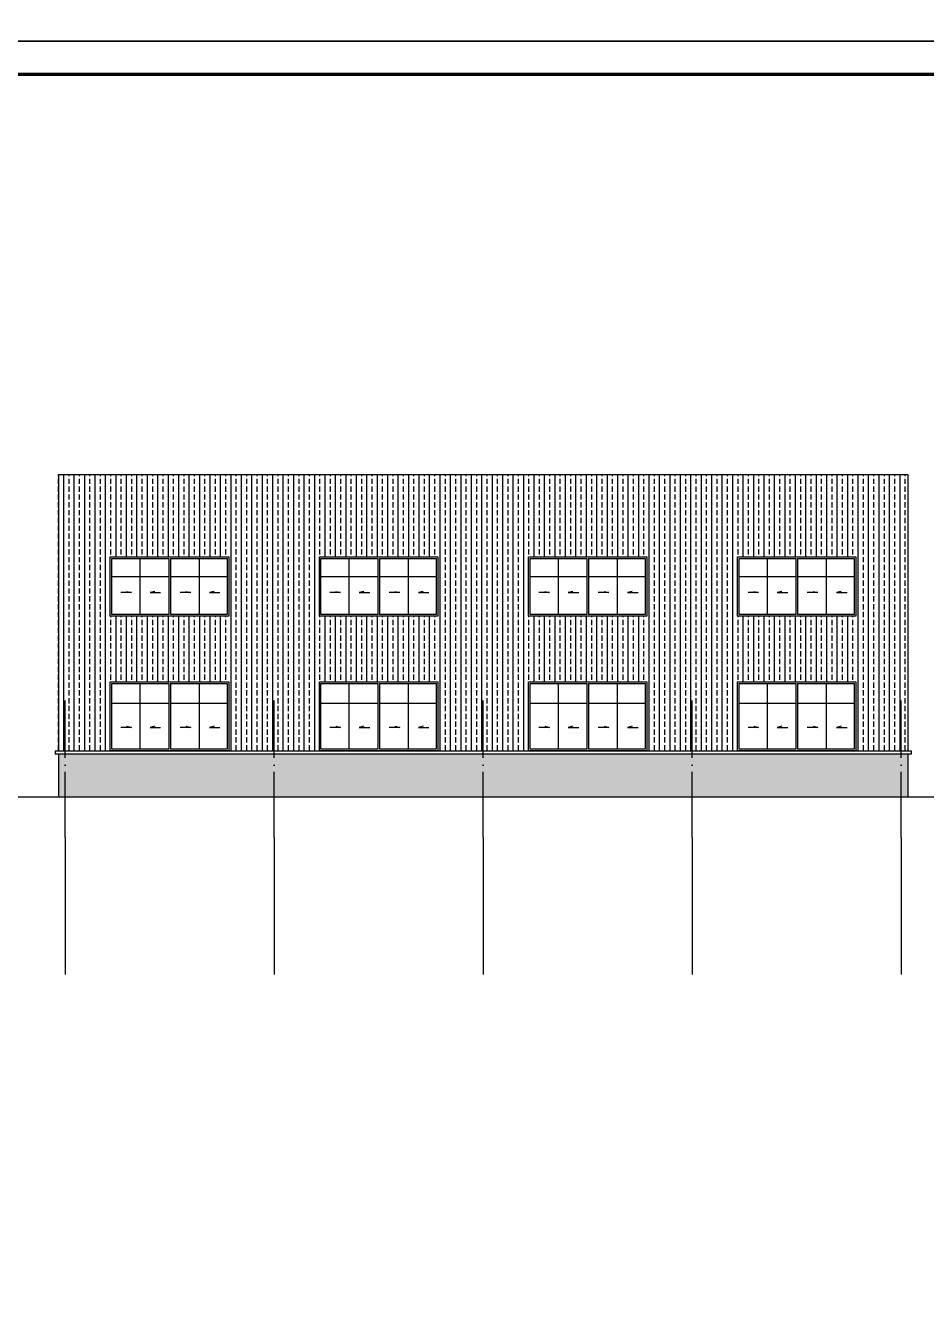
# Model space of a CAD drawing. Extents: x 39560 to 217760, y -140239 to 277665.
# Drawn here: x 98485 to 125841, y -77400 to -38365 of the extents above; entities that cross this region are included whole.
import ezdxf

# ---------------------------------------------------------------- set-up
doc = ezdxf.new("R2010")
doc.units = 0
doc.header["$LTSCALE"] = 1000
doc.header["$MEASUREMENT"] = 0
doc.linetypes.add('DOTE', pattern=[2.42, 2, -0.2, 0.02, -0.2])
for name, color, linetype in [('0-lm', 2, 'Continuous'), ('AXIS', 3, 'Continuous'), ('DOTE', 8, 'DOTE'), ('PUB_HATCH', 8, 'Continuous'), ('PUB_TITLE', 4, 'Continuous'), ('WINDOW', 4, 'Continuous'), ('WINDOW_TEXT', 7, 'Continuous'), ('图框(锁住)', 7, 'Continuous')]:
    doc.layers.add(name, color=color, linetype=linetype)

# ---------------------------------------------------------------- blocks, each defined once
blk = doc.blocks.new('EQWEWQEQWEQ')
at = {"layer": 'PUB_HATCH'}
for points in [[(396, -1001), (541, -1039), (220, -1039)], [(1252, -1001), (1107, -1039), (1428, -1039)], [(2197, -1001), (2342, -1039), (2021, -1039)], [(3053, -1001), (2908, -1039), (3229, -1039)]]:
    blk.add_lwpolyline(points, dxfattribs=at)
at = {"layer": 'WINDOW'}
for p, q in [((850, 300), (850, -1700)), ((1725, 300), (1725, -1700)), ((1775, 300), (1775, -1700)), ((2650, 300), (2650, -1700)), ((1725, -300), (0, -300)), ((3500, -300), (1775, -300))]:
    blk.add_line(p, q, dxfattribs=at)
for points in [[(1725, 300), (0, 300), (0, -1700), (1725, -1700)], [(1775, -1700), (3500, -1700), (3500, 300), (1775, 300)]]:
    blk.add_lwpolyline(points, dxfattribs=at)
at = {"layer": 'WINDOW_TEXT'}
blk.add_lwpolyline([(-50, -1750), (3550, -1750), (3550, 350), (-50, 350)], close=True, dxfattribs=at)

msp = doc.modelspace()

# ---------------------------------------------------------------- hatches: boundary and pattern name
at = {"layer": 'PUB_HATCH'}
h = msp.add_hatch(dxfattribs=at)
h.set_pattern_fill('ANSI33', color=252, scale=100, angle=45, style=0)
h.set_pattern_definition([(90, (20585, 4463.2), (-317.5, 3e-14), []), (90, (20743.75, 4621.96), (-317.5, 3e-14), [158.75, -79.375])])
h.paths.add_polyline_path([(125279.239, -52002.325), (122013.283, -52002.325), (122013.283, -54502.325), (123704.239, -54502.325), (123704.239, -56302.325), (122013.283, -56302.325), (122013.283, -58302.325), (123704.239, -58302.325), (123704.239, -60402.325), (125279.239, -60402.325)])
h.paths.add_polyline_path([(122013.283, -56302.325), (120104.239, -56302.325), (120104.239, -54502.325), (122013.283, -54502.325), (122013.283, -52002.325), (115697.359, -52002.325), (115697.359, -54502.325), (117354.239, -54502.325), (117354.239, -56302.325), (115697.359, -56302.325), (115697.359, -58302.325), (117354.239, -58302.325), (117354.239, -60402.325), (120104.239, -60402.325), (120104.239, -58302.325), (122013.283, -58302.325)])
h.paths.add_polyline_path([(115697.359, -56302.325), (113754.239, -56302.325), (113754.239, -54502.325), (115697.359, -54502.325), (115697.359, -52002.325), (109270.629, -52002.325), (109270.629, -54502.325), (111004.239, -54502.325), (111004.239, -56302.325), (109270.629, -56302.325), (109270.629, -58302.325), (111004.239, -58302.325), (111004.239, -60402.325), (113754.239, -60402.325), (113754.239, -58302.325), (115697.359, -58302.325)])
h.paths.add_polyline_path([(109270.629, -56302.325), (107404.239, -56302.325), (107404.239, -54502.325), (109270.629, -54502.325), (109270.629, -52002.325), (102843.9, -52002.325), (102843.9, -54502.325), (104654.239, -54502.325), (104654.239, -56302.325), (102843.9, -56302.325), (102843.9, -58302.325), (104654.239, -58302.325), (104654.239, -60402.325), (107404.239, -60402.325), (107404.239, -58302.325), (109270.629, -58302.325)])
h.paths.add_polyline_path([(102843.9, -56302.325), (101054.239, -56302.325), (101054.239, -54502.325), (102843.9, -54502.325), (102843.9, -52002.325), (99479.239, -52002.325), (99479.239, -60402.325), (101054.239, -60402.325), (101054.239, -58302.325), (102843.9, -58302.325)])
h = msp.add_hatch(dxfattribs=at)
h.set_pattern_fill('砂灰土', color=253, scale=100, style=0)
h.set_pattern_definition([(37.5, (-789011.96, -278063.14), (-12.59867, 385.36475), [0, -304, 0, -340, 0, -325]), (7.5, (-789011.96, -278063.14), (353.95534, 564.4292), [0, -164, 0, -274, 0, -105]), (327.5, (-789257.96, -278063.14), (622.82837, 1.13181), [0, -100, 0, -360, 0, -470]), (317.5, (-789257.96, -278063.14), (601.22532, 175.5351), [0, -50, 0, -236, 0, -270])])
h.paths.add_polyline_path([(99479.239, -60502.325), (103119.839, -60502.325), (103119.839, -61802.325), (99479.239, -61802.325)])
h.paths.add_polyline_path([(103119.839, -60502.325), (109185.289, -60502.325), (109185.289, -61802.325), (103119.839, -61802.325)])
h.paths.add_polyline_path([(109185.289, -60502.325), (115778.172, -60502.325), (115778.172, -61802.325), (109185.289, -61802.325)])
h.paths.add_polyline_path([(115778.172, -60502.325), (121755.716, -60502.325), (121755.716, -61802.325), (115778.172, -61802.325)])
h.paths.add_polyline_path([(121755.716, -60502.325), (125279.239, -60502.325), (125279.239, -61802.325), (121755.716, -61802.325)])

# ---------------------------------------------------------------- linework, layer by layer
at = {"layer": '0-lm'}
msp.add_line((99479.239, -52002.325), (125279.239, -52002.325), dxfattribs=at)
at = {"layer": 'AXIS', "color": 0}
for p, q in [((99679.239, -63036.714), (99679.239, -67199.214)), ((106029.239, -63036.714), (106029.239, -67199.214)), ((112379.239, -63036.714), (112379.239, -67199.214)), ((118729.239, -63036.714), (118729.239, -67199.214)), ((125079.239, -63036.714), (125079.239, -67199.214))]:
    msp.add_line(p, q, dxfattribs=at)
at = {"layer": 'DOTE'}
for p, q in [((99679.239, -63036.714), (99679.239, -58873.349)), ((106029.239, -63036.714), (106029.239, -58873.349)), ((112379.239, -63036.714), (112379.239, -58873.349)), ((118729.239, -63036.714), (118729.239, -58873.349)), ((125079.239, -63036.714), (125079.239, -58873.349))]:
    msp.add_line(p, q, dxfattribs=at)
at = {"layer": 'PUB_HATCH'}
for points in [[(101551.112, -55552.974), (101696.001, -55591.796), (101375.147, -55591.796)], [(102407.192, -55552.974), (102262.303, -55591.796), (102583.157, -55591.796)], [(103352.438, -55552.974), (103497.327, -55591.796), (103176.474, -55591.796)], [(104208.519, -55552.974), (104063.63, -55591.796), (104384.483, -55591.796)], [(107901.112, -55552.974), (108046.001, -55591.796), (107725.147, -55591.796)], [(108757.192, -55552.974), (108612.303, -55591.796), (108933.157, -55591.796)], [(109702.438, -55552.974), (109847.327, -55591.796), (109526.474, -55591.796)], [(110558.519, -55552.974), (110413.63, -55591.796), (110734.483, -55591.796)], [(114251.112, -55552.974), (114396.001, -55591.796), (114075.147, -55591.796)], [(115107.192, -55552.974), (114962.303, -55591.796), (115283.157, -55591.796)], [(116052.438, -55552.974), (116197.327, -55591.796), (115876.474, -55591.796)], [(116908.519, -55552.974), (116763.63, -55591.796), (117084.483, -55591.796)], [(120601.112, -55552.974), (120746.001, -55591.796), (120425.147, -55591.796)], [(121457.192, -55552.974), (121312.303, -55591.796), (121633.157, -55591.796)], [(122402.438, -55552.974), (122547.327, -55591.796), (122226.474, -55591.796)], [(123258.519, -55552.974), (123113.63, -55591.796), (123434.483, -55591.796)]]:
    msp.add_lwpolyline(points, dxfattribs=at)
at = {"layer": 'PUB_TITLE', "color": 0}
for points in [[(39559.763, -38839.081), (144659.763, -38839.081), (144659.763, 20560.919), (39559.763, 20560.919)], [(39559.763, -98239.081), (144659.763, -98239.081), (144659.763, -38839.081), (39559.763, -38839.081)]]:
    msp.add_lwpolyline(points, close=True, dxfattribs=at)
at = {"layer": 'PUB_TITLE', "color": 0, "const_width": 100}
msp.add_lwpolyline([(42059.763, -97239.081), (143659.763, -97239.081), (143659.763, -39839.081), (42059.763, -39839.081)], close=True, dxfattribs=at)
at = {"layer": 'WINDOW'}
for p, q in [((101954.239, -54552.325), (101954.239, -56252.325)), ((102829.239, -54552.325), (102829.239, -56252.325)), ((102879.239, -54552.325), (102879.239, -56252.325)), ((103754.239, -54552.325), (103754.239, -56252.325)), ((108304.239, -54552.325), (108304.239, -56252.325)), ((109179.239, -54552.325), (109179.239, -56252.325)), ((109229.239, -54552.325), (109229.239, -56252.325)), ((110104.239, -54552.325), (110104.239, -56252.325)), ((114654.239, -54552.325), (114654.239, -56252.325)), ((115529.239, -54552.325), (115529.239, -56252.325)), ((115579.239, -54552.325), (115579.239, -56252.325)), ((116454.239, -54552.325), (116454.239, -56252.325)), ((121004.239, -54552.325), (121004.239, -56252.325)), ((121879.239, -54552.325), (121879.239, -56252.325)), ((121929.239, -54552.325), (121929.239, -56252.325)), ((122804.239, -54552.325), (122804.239, -56252.325)), ((101104.239, -55102.325), (102829.239, -55102.325)), ((102879.239, -55102.325), (104604.239, -55102.325)), ((107454.239, -55102.325), (109179.239, -55102.325)), ((109229.239, -55102.325), (110954.239, -55102.325)), ((113804.239, -55102.325), (115529.239, -55102.325)), ((115579.239, -55102.325), (117304.239, -55102.325)), ((120154.239, -55102.325), (121879.239, -55102.325)), ((121929.239, -55102.325), (123654.239, -55102.325))]:
    msp.add_line(p, q, dxfattribs=at)
for points in [[(102829.239, -56252.325), (101104.239, -56252.325), (101104.239, -54552.325), (102829.239, -54552.325)], [(102879.239, -54552.325), (104604.239, -54552.325), (104604.239, -56252.325), (102879.239, -56252.325)], [(109179.239, -56252.325), (107454.239, -56252.325), (107454.239, -54552.325), (109179.239, -54552.325)], [(109229.239, -54552.325), (110954.239, -54552.325), (110954.239, -56252.325), (109229.239, -56252.325)], [(115529.239, -56252.325), (113804.239, -56252.325), (113804.239, -54552.325), (115529.239, -54552.325)], [(115579.239, -54552.325), (117304.239, -54552.325), (117304.239, -56252.325), (115579.239, -56252.325)], [(121879.239, -56252.325), (120154.239, -56252.325), (120154.239, -54552.325), (121879.239, -54552.325)], [(121929.239, -54552.325), (123654.239, -54552.325), (123654.239, -56252.325), (121929.239, -56252.325)]]:
    msp.add_lwpolyline(points, dxfattribs=at)
at = {"layer": 'WINDOW_TEXT'}
for points in [[(104654.239, -56302.325), (101054.239, -56302.325), (101054.239, -54502.325), (104654.239, -54502.325)], [(111004.239, -56302.325), (107404.239, -56302.325), (107404.239, -54502.325), (111004.239, -54502.325)], [(117354.239, -56302.325), (113754.239, -56302.325), (113754.239, -54502.325), (117354.239, -54502.325)], [(123704.239, -56302.325), (120104.239, -56302.325), (120104.239, -54502.325), (123704.239, -54502.325)]]:
    msp.add_lwpolyline(points, close=True, dxfattribs=at)
at = {"layer": '图框(锁住)', "color": 0}
for p, q in [((99479.239, -52002.325), (99479.239, -60402.325)), ((125279.239, -52002.325), (125279.239, -60402.325)), ((99479.239, -60502.325), (99479.239, -61802.325)), ((125279.239, -60502.325), (125279.239, -61802.325)), ((134117.083, -61802.325), (90641.395, -61802.325))]:
    msp.add_line(p, q, dxfattribs=at)
for points in [[(99379.239, -60402.325), (125379.239, -60402.325)], [(99379.239, -60402.325), (99379.239, -60502.325)], [(125379.239, -60502.325), (99379.239, -60502.325)], [(125379.239, -60402.325), (125379.239, -60502.325)]]:
    msp.add_lwpolyline(points, dxfattribs=at)

# ---------------------------------------------------------------- block references
at = {"layer": '图框(锁住)', "color": 0, "xscale": -1}
for p in [(104604.239, -58652.325), (110954.239, -58652.325), (117304.239, -58652.325), (123654.239, -58652.325)]:
    msp.add_blockref('EQWEWQEQWEQ', p, dxfattribs=at)

doc.saveas('drawing.dxf')
